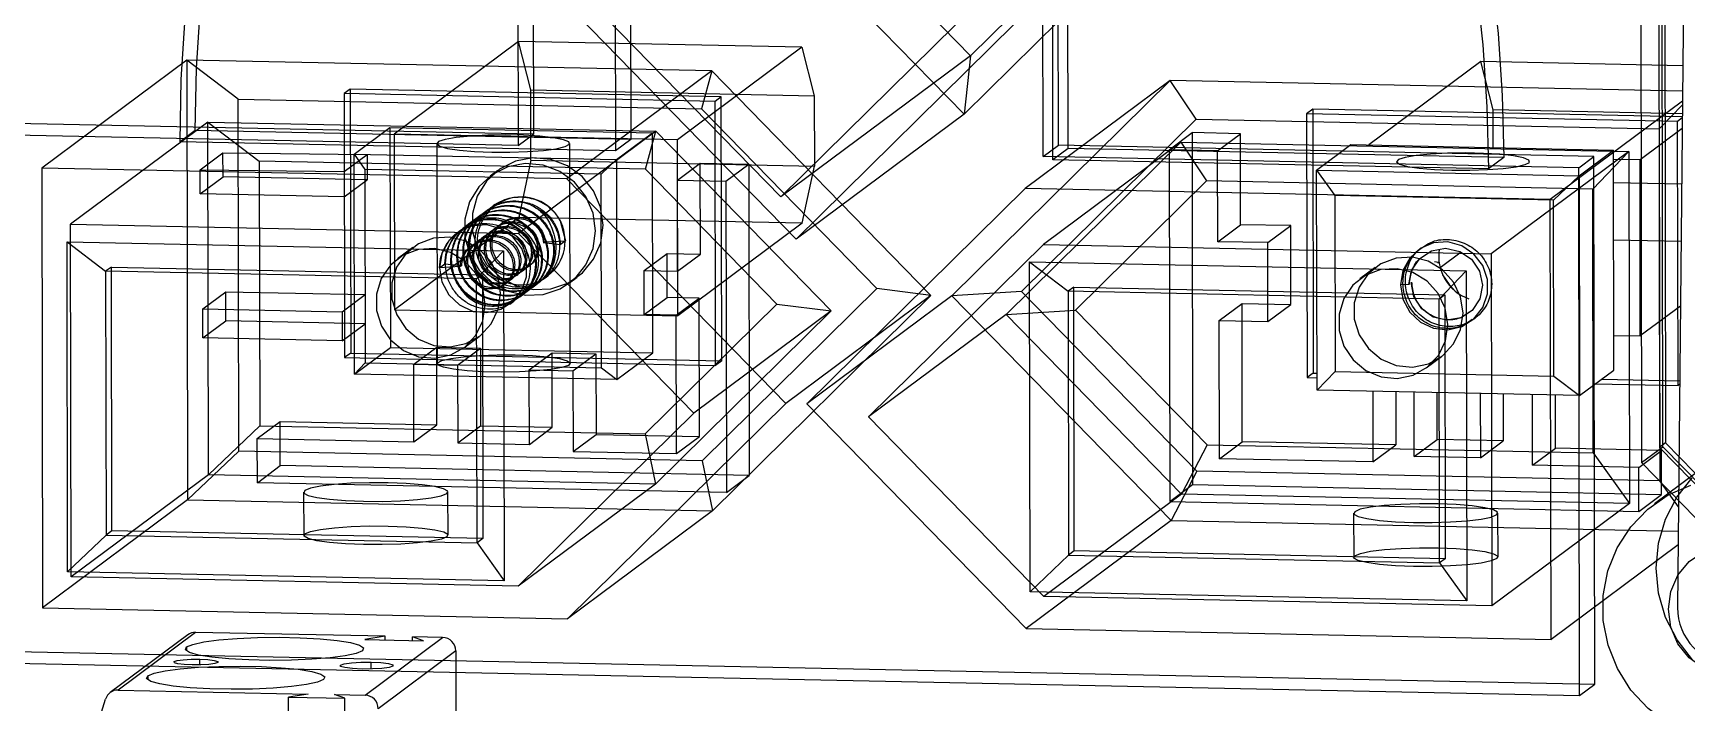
# Model space of a CAD drawing. Header units: millimetres. Extents: x -31.6 to 57.8, y -29 to 41.1.
# Drawn here: x -12.67 to 24.57, y -2 to 13.1 of the extents above; entities that cross this region are included whole.
import ezdxf

# ---------------------------------------------------------------- set-up
doc = ezdxf.new("R2010")
doc.units = ezdxf.units.MM

msp = doc.modelspace()

# ---------------------------------------------------------------- linework, layer by layer
at = {"color": 7, "linetype": 'Continuous', "lineweight": 25}
for p, q in [((-1.446, 34.32), (-1.404, 10.82)), ((-1.79, 34.064), (-1.747, 10.564)), ((10.418, 10.574), (10.376, 34.074)), ((10.074, 10.318), (10.032, 33.817)), ((24.662, 31.339), (24.359, 0.155)), ((0.754, 28.553), (0.786, 10.705)), ((10.638, 10.499), (10.605, 28.347)), ((0.411, 28.297), (0.443, 10.449)), ((10.294, 10.243), (10.262, 28.091)), ((4.491, 16.639), (8.438, 12.591)), ((8.438, 12.591), (12.372, 16.475)), ((3.358, 16.332), (8.292, 11.272)), ((8.292, 11.272), (13.209, 16.127)), ((23.931, 15.413), (23.952, 3.761)), ((24.068, 15.516), (24.089, 3.863)), ((23.527, 14.907), (23.548, 3.419)), ((24.029, 3.777), (24.008, 15.265)), ((-0.423, 13.514), (4.511, 8.454)), ((4.165, 9.407), (0.218, 13.455)), ((8.099, 13.291), (4.165, 9.407)), ((4.511, 8.454), (9.428, 13.309)), ((-1.742, 12.914), (-4.543, 10.826)), ((-1.464, 11.822), (-1.742, 12.914)), ((4.642, 12.781), (-1.742, 12.914)), ((4.642, 12.781), (1.841, 10.693)), ((4.642, 12.781), (4.919, 11.689)), ((-9.209, 12.493), (-12.474, 10.06)), ((2.612, 12.247), (-9.209, 12.493)), ((-8.05, 11.609), (-9.209, 12.493)), ((-9.209, 12.493), (-9.191, 2.578)), ((8.438, 12.591), (4.165, 9.407)), ((8.438, 12.591), (8.292, 11.272)), ((19.931, 12.462), (17.404, 10.579)), ((20.208, 11.37), (19.931, 12.462)), ((24.477, 12.367), (19.931, 12.462)), ((2.612, 12.247), (-0.653, 9.813)), ((2.612, 12.247), (2.378, 11.392)), ((7.547, 7.186), (2.612, 12.247)), ((12.936, 12.031), (8.02, 7.176)), ((12.936, 12.031), (9.671, 9.598)), ((24.472, 11.791), (12.936, 12.031)), ((13.518, 11.159), (12.936, 12.031)), ((-8.05, 11.609), (2.378, 11.392)), ((-8.036, 3.677), (-8.05, 11.609)), ((-5.53, 11.838), (-5.667, 11.736)), ((2.686, 11.562), (-5.667, 11.736)), ((-5.667, 11.736), (-5.657, 5.787)), ((2.824, 11.664), (-5.53, 11.838)), ((-5.53, 11.838), (-5.519, 5.889)), ((-1.464, 11.822), (4.919, 11.689)), ((-1.461, 10.236), (-1.464, 11.822)), ((2.824, 11.664), (2.686, 11.562)), ((2.697, 5.612), (2.686, 11.562)), ((2.835, 5.715), (2.824, 11.664)), ((4.919, 11.689), (4.922, 10.103)), ((24.47, 11.57), (21.492, 9.351)), ((2.378, 11.392), (6.326, 7.343)), ((8.292, 11.272), (4.511, 8.454)), ((16.143, 11.386), (16.005, 11.284)), ((24.359, 11.11), (16.005, 11.284)), ((16.005, 11.284), (16.016, 5.335)), ((24.466, 11.213), (16.143, 11.386)), ((16.143, 11.386), (16.153, 5.437)), ((24.467, 11.282), (20.208, 11.37)), ((20.21, 10.52), (20.208, 11.37)), ((24.469, 11.485), (23.946, 10.942)), ((24.466, 11.189), (24.359, 11.11)), ((-1.747, 10.564), (-13.805, 10.816)), ((-1.404, 10.82), (-13.461, 11.072)), ((-8.738, 11.097), (-11.831, 8.791)), ((-9.02, 10.909), (-9.363, 10.653)), ((0.786, 10.705), (-9.02, 10.909)), ((-8.738, 11.097), (1.35, 10.887)), ((-8.738, 11.097), (-7.579, 10.213)), ((-8.723, 3.147), (-8.738, 11.097)), ((-5.442, 10.373), (-4.635, 10.975)), ((-4.635, 10.975), (-4.626, 6.017)), ((-4.635, 10.975), (1.276, 10.851)), ((1.841, 10.693), (-4.543, 10.826)), ((-4.543, 10.826), (-4.536, 6.86)), ((-1.747, 10.564), (-1.404, 10.82)), ((1.35, 10.887), (-1.744, 8.581)), ((0.468, 10.249), (1.276, 10.851)), ((1.116, 10.032), (1.35, 10.887)), ((1.285, 5.893), (1.276, 10.851)), ((1.35, 10.887), (5.298, 6.838)), ((9.585, 7.275), (13.518, 11.159)), ((12.909, 10.472), (13.425, 10.857)), ((14.515, 10.834), (13.425, 10.857)), ((13.425, 10.857), (13.439, 2.924)), ((13.518, 11.159), (23.946, 10.942)), ((14, 10.45), (14.515, 10.834)), ((14.519, 8.782), (14.515, 10.834)), ((24.464, 10.949), (23.513, 10.241)), ((23.946, 10.942), (23.961, 3.01)), ((24.37, 5.16), (24.359, 11.11)), ((0.443, 10.449), (-9.363, 10.653)), ((-3.583, 10.609), (-3.574, 5.651)), ((-0.574, 5.657), (-0.583, 10.615)), ((0.786, 10.705), (0.443, 10.449)), ((1.848, 6.727), (1.841, 10.693)), ((9.238, 6.756), (13.171, 10.64)), ((10.074, 10.318), (10.418, 10.574)), ((13.171, 10.64), (10.078, 8.334)), ((10.638, 10.499), (10.294, 10.243)), ((22.476, 10.322), (10.418, 10.574)), ((20.444, 10.295), (10.638, 10.499)), ((14, 10.45), (12.909, 10.472)), ((12.909, 10.472), (12.924, 2.54)), ((13.171, 10.64), (23.259, 10.43)), ((13.171, 10.64), (13.753, 9.768)), ((14.003, 8.398), (14, 10.45)), ((16.232, 10.011), (17.005, 10.587)), ((17.005, 10.587), (22.916, 10.464)), ((23.259, 10.43), (20.165, 8.124)), ((22.143, 9.887), (22.916, 10.464)), ((22.448, 9.587), (23.259, 10.43)), ((22.925, 5.506), (22.916, 10.464)), ((23.259, 10.43), (23.273, 2.497)), ((-0.653, 9.813), (-12.474, 10.06)), ((-12.474, 10.06), (-12.457, 0.144)), ((-8.911, 10.019), (-8.395, 10.403)), ((-8.395, 10.403), (-5.15, 10.367)), ((-8.394, 9.861), (-8.395, 10.403)), ((1.116, 10.032), (-7.579, 10.213)), ((-7.579, 10.213), (-7.568, 4.247)), ((-5.666, 9.983), (-5.15, 10.367)), ((-5.442, 10.373), (0.468, 10.249)), ((-5.442, 10.373), (-5.198, 10.03)), ((-5.433, 5.415), (-5.442, 10.373)), ((-5.15, 10.367), (-5.149, 9.793)), ((-1.461, 10.236), (-1.734, 8.948)), ((-1.461, 10.236), (4.922, 10.103)), ((0.468, 10.249), (0.122, 9.92)), ((0.468, 10.249), (0.477, 5.291)), ((1.837, 9.784), (2.352, 10.168)), ((2.352, 10.168), (3.443, 10.145)), ((2.356, 8.117), (2.352, 10.168)), ((2.927, 9.761), (3.443, 10.145)), ((3.443, 10.145), (3.455, 3.132)), ((4.649, 8.815), (4.922, 10.103)), ((22.132, 10.066), (10.074, 10.318)), ((20.1, 10.039), (10.294, 10.243)), ((20.444, 10.295), (20.1, 10.039)), ((22.132, 10.066), (22.476, 10.322)), ((22.153, -1.832), (22.132, 10.066)), ((22.497, -1.576), (22.476, 10.322)), ((23.513, 10.241), (22.916, 10.254)), ((23.52, 6.275), (23.513, 10.241)), ((-8.911, 10.019), (-5.666, 9.983)), ((-8.91, 9.476), (-8.911, 10.019)), ((-8.91, 9.476), (-8.394, 9.861)), ((-5.149, 9.793), (-8.394, 9.861)), ((-5.666, 9.983), (-5.665, 9.409)), ((-5.665, 9.409), (-5.149, 9.793)), ((0.122, 9.92), (-5.198, 10.03)), ((-5.198, 10.03), (-5.19, 5.668)), ((-2.21, 10.005), (-2.381, 9.877)), ((4.282, 4.753), (-0.653, 9.813)), ((0.13, 5.557), (0.122, 9.92)), ((4.076, 6.995), (1.116, 10.032)), ((1.837, 9.784), (2.927, 9.761)), ((1.84, 7.732), (1.837, 9.784)), ((2.927, 9.761), (2.94, 2.748)), ((13.753, 9.768), (10.803, 6.855)), ((22.448, 9.587), (13.753, 9.768)), ((16.232, 10.011), (22.143, 9.887)), ((16.232, 10.011), (16.639, 9.441)), ((16.241, 5.053), (16.232, 10.011)), ((22.143, 9.887), (21.565, 9.338)), ((22.143, 9.887), (22.151, 4.93)), ((24.451, 9.696), (22.917, 9.728)), ((-5.665, 9.409), (-8.91, 9.476)), ((9.671, 9.598), (4.754, 4.743)), ((21.492, 9.351), (9.671, 9.598)), ((21.565, 9.338), (16.639, 9.441)), ((16.639, 9.441), (16.646, 5.474)), ((21.51, -0.564), (21.492, 9.351)), ((21.572, 5.372), (21.565, 9.338)), ((22.458, 3.637), (22.448, 9.587)), ((-1.734, 8.948), (-4.536, 6.86)), ((-2.583, 9.004), (-2.703, 8.914)), ((-2.447, 9.106), (-2.567, 9.016)), ((-2.43, 9.119), (-2.441, 9.11)), ((-2.272, 9.236), (-2.31, 9.208)), ((4.649, 8.815), (-1.734, 8.948)), ((-11.831, 8.791), (-1.744, 8.581)), ((-11.817, 0.842), (-11.831, 8.791)), ((-3.112, 8.61), (-3.132, 8.595)), ((-2.975, 8.712), (-2.992, 8.699)), ((-2.856, 8.8), (-2.911, 8.759)), ((-2.721, 8.901), (-2.841, 8.812)), ((-2.37, 8.627), (-2.404, 8.602)), ((-2.233, 8.729), (-2.267, 8.704)), ((-2.097, 8.831), (-2.131, 8.805)), ((-1.744, 8.581), (2.204, 4.533)), ((-0.799, 8.868), (-0.679, 8.421)), ((4.649, 8.815), (1.848, 6.727)), ((14.003, 8.398), (14.519, 8.782)), ((15.647, 8.768), (14.519, 8.782)), ((15.131, 8.384), (15.647, 8.768)), ((15.65, 6.987), (15.647, 8.768)), ((-11.907, 8.396), (-2.076, 8.191)), ((-11.907, 8.396), (-11.038, 7.733)), ((-11.894, 0.96), (-11.907, 8.396)), ((-4.123, 8.268), (-4.466, 8.011)), ((-2.779, 8.322), (-2.813, 8.297)), ((-2.643, 8.424), (-2.677, 8.399)), ((-2.506, 8.526), (-2.54, 8.5)), ((-1.179, 8.373), (-1.145, 8.398)), ((-0.799, 8.332), (-1.179, 8.373)), ((-1.145, 8.398), (-0.679, 8.421)), ((-0.679, 8.421), (-0.799, 8.332)), ((6.144, 4.45), (10.078, 8.334)), ((10.078, 8.334), (20.165, 8.124)), ((15.131, 8.384), (14.003, 8.398)), ((15.135, 6.603), (15.131, 8.384)), ((24.439, 8.402), (22.92, 8.434)), ((-10.909, 7.829), (-11.038, 7.733)), ((-10.909, 7.829), (-2.555, 7.655)), ((-10.899, 1.88), (-10.909, 7.829)), ((-3.519, 7.814), (-3.4, 7.903)), ((-3.053, 7.837), (-3.519, 7.814)), ((-3.4, 7.903), (-3.019, 7.862)), ((-3.019, 7.862), (-3.053, 7.837)), ((-2.076, 8.191), (-2.684, 7.559)), ((-2.076, 8.191), (-2.062, 0.755)), ((-1.516, 7.841), (-1.482, 7.866)), ((1.09, 7.748), (1.606, 8.132)), ((1.606, 8.132), (2.356, 8.117)), ((1.608, 7.141), (1.606, 8.132)), ((1.84, 7.732), (2.356, 8.117)), ((9.765, 7.944), (19.597, 7.739)), ((9.765, 7.944), (10.634, 7.281)), ((9.779, 0.508), (9.765, 7.944)), ((18.975, 7.934), (18.885, 7.944)), ((18.962, 7.924), (18.975, 7.934)), ((19.487, 8.16), (19.015, 7.808)), ((20.165, 8.124), (20.18, 0.192)), ((-2.684, 7.559), (-11.038, 7.733)), ((-11.038, 7.733), (-11.027, 1.784)), ((-2.555, 7.655), (-2.684, 7.559)), ((-2.674, 1.61), (-2.684, 7.559)), ((-2.555, 7.655), (-2.545, 1.706)), ((-2.062, 7.434), (-2.028, 7.46)), ((-1.925, 7.536), (-1.891, 7.561)), ((-1.789, 7.637), (-1.755, 7.663)), ((-1.653, 7.739), (-1.619, 7.765)), ((-1.44, 7.362), (-1.32, 7.451)), ((-1.302, 7.464), (-1.245, 7.507)), ((-1.183, 7.553), (-1.077, 7.632)), ((-0.589, 7.471), (-0.417, 7.6)), ((1.09, 7.748), (1.84, 7.732)), ((1.092, 6.756), (1.09, 7.748)), ((17.55, 7.816), (17.206, 7.559)), ((19.597, 7.739), (18.988, 7.107)), ((19.597, 7.739), (19.61, 0.303)), ((-8.847, 6.887), (-8.332, 7.271)), ((-8.332, 7.271), (-5.197, 7.206)), ((-8.33, 6.615), (-8.332, 7.271)), ((-5.713, 6.821), (-5.197, 7.206)), ((-5.197, 7.206), (-5.196, 6.55)), ((-1.853, 7.066), (-1.667, 7.194)), ((-1.729, 7.146), (-1.717, 7.156)), ((-1.711, 7.16), (-1.591, 7.249)), ((-1.575, 7.261), (-1.455, 7.35)), ((1.092, 6.756), (1.608, 7.141)), ((2.328, 7.126), (1.608, 7.141)), ((1.813, 6.741), (2.328, 7.126)), ((2.334, 4.008), (2.328, 7.126)), ((6.326, 7.343), (2.392, 3.459)), ((2.63, 2.331), (7.547, 7.186)), ((7.547, 7.186), (4.282, 4.753)), ((8.02, 7.176), (4.754, 4.743)), ((7.547, 7.186), (6.326, 7.343)), ((9.585, 7.275), (8.02, 7.176)), ((8.02, 7.176), (12.954, 2.116)), ((13.533, 3.227), (9.585, 7.275)), ((10.763, 7.377), (10.634, 7.281)), ((18.988, 7.107), (10.634, 7.281)), ((10.634, 7.281), (10.645, 1.332)), ((10.763, 7.377), (19.117, 7.203)), ((10.774, 1.428), (10.763, 7.377)), ((18.307, 7.436), (18.121, 7.427)), ((18.321, 7.446), (18.307, 7.436)), ((19.117, 7.203), (18.988, 7.107)), ((18.999, 1.158), (18.988, 7.107)), ((19.117, 7.203), (19.128, 1.254)), ((-8.847, 6.887), (-5.713, 6.821)), ((-8.846, 6.231), (-8.847, 6.887)), ((-5.713, 6.821), (-5.712, 6.165)), ((-4.536, 6.86), (1.848, 6.727)), ((-1.937, 6.992), (-1.848, 7.057)), ((1.813, 6.741), (1.092, 6.756)), ((1.109, 4.066), (4.076, 6.995)), ((5.298, 6.838), (1.347, 2.937)), ((1.818, 3.624), (1.813, 6.741)), ((5.298, 6.838), (2.204, 4.533)), ((4.076, 6.995), (5.298, 6.838)), ((9.238, 6.756), (6.144, 4.45)), ((9.238, 6.756), (10.803, 6.855)), ((13.186, 2.708), (9.238, 6.756)), ((10.803, 6.855), (13.764, 3.819)), ((14.036, 6.626), (14.552, 7.01)), ((14.552, 7.01), (15.65, 6.987)), ((14.557, 3.892), (14.552, 7.01)), ((15.135, 6.603), (15.65, 6.987)), ((24.425, 6.949), (23.52, 6.275)), ((-8.846, 6.231), (-8.33, 6.615)), ((-5.196, 6.55), (-8.33, 6.615)), ((-5.712, 6.165), (-5.196, 6.55)), ((14.036, 6.626), (15.135, 6.603)), ((14.042, 3.508), (14.036, 6.626)), ((-5.712, 6.165), (-8.846, 6.231)), ((-5.433, 5.415), (-4.626, 6.017)), ((-4.626, 6.017), (1.285, 5.893)), ((-4.098, 5.639), (-3.583, 6.023)), ((-3.583, 6.023), (-2.598, 6.003)), ((-3.58, 4.271), (-3.583, 6.023)), ((-3.113, 5.618), (-2.598, 6.003)), ((-2.972, 6.007), (-2.629, 6.263)), ((-2.598, 6.003), (-2.594, 4.25)), ((22.923, 6.287), (23.52, 6.275)), ((-5.519, 5.889), (-5.657, 5.787)), ((-5.657, 5.787), (2.697, 5.612)), ((-5.519, 5.889), (2.835, 5.715)), ((-5.19, 5.668), (-5.433, 5.415)), ((-5.19, 5.668), (0.13, 5.557)), ((-4.098, 5.639), (-3.113, 5.618)), ((-4.095, 3.886), (-4.098, 5.639)), ((-3.113, 5.618), (-3.11, 3.866)), ((-1.499, 5.508), (-0.983, 5.892)), ((-0.983, 5.892), (0.002, 5.872)), ((-0.98, 4.216), (-0.983, 5.892)), ((-0.514, 5.487), (0.002, 5.872)), ((0.002, 5.872), (0.005, 4.057)), ((0.477, 5.291), (1.285, 5.893)), ((2.835, 5.715), (2.697, 5.612)), ((18.7, 5.555), (19.044, 5.811)), ((0.477, 5.291), (-5.433, 5.415)), ((-1.499, 5.508), (-0.514, 5.487)), ((-1.496, 3.832), (-1.499, 5.508)), ((-0.514, 5.487), (-0.511, 3.672)), ((0.13, 5.557), (0.477, 5.291)), ((16.153, 5.437), (16.016, 5.335)), ((16.016, 5.335), (16.24, 5.33)), ((16.153, 5.437), (16.24, 5.435)), ((16.646, 5.474), (16.241, 5.053)), ((16.646, 5.474), (21.572, 5.372)), ((21.572, 5.372), (22.151, 4.93)), ((22.151, 4.93), (22.925, 5.506)), ((22.651, 5.302), (24.408, 5.265)), ((22.151, 4.93), (16.241, 5.053)), ((17.496, 5.027), (17.499, 3.436)), ((18.012, 5.016), (18.014, 3.82)), ((18.43, 3.556), (18.428, 5.007)), ((18.946, 3.94), (18.944, 4.997)), ((19.915, 4.976), (19.918, 3.525)), ((20.431, 4.966), (20.433, 3.909)), ((21.095, 3.361), (21.092, 4.952)), ((21.611, 3.745), (21.608, 4.941)), ((22.513, 5.199), (24.37, 5.16)), ((24.408, 5.189), (24.37, 5.16)), ((2.204, 4.533), (-1.746, 0.632)), ((-0.635, -0.102), (4.282, 4.753)), ((4.754, 4.743), (9.689, -0.318)), ((-8.723, 3.147), (-7.568, 4.247)), ((-7.623, 3.96), (-7.108, 4.344)), ((-7.568, 4.247), (1.109, 4.066)), ((-7.108, 4.344), (-3.58, 4.271)), ((-7.106, 3.353), (-7.108, 4.344)), ((-4.095, 3.886), (-3.58, 4.271)), ((-3.11, 3.866), (-2.594, 4.25)), ((-2.594, 4.25), (-0.98, 4.216)), ((-1.496, 3.832), (-0.98, 4.216)), ((10.092, 0.402), (6.144, 4.45)), ((-7.623, 3.96), (-4.095, 3.886)), ((-7.621, 2.968), (-7.623, 3.96)), ((-3.11, 3.866), (-1.496, 3.832)), ((-0.511, 3.672), (0.005, 4.057)), ((0.005, 4.057), (2.334, 4.008)), ((1.109, 4.066), (1.347, 2.937)), ((1.818, 3.624), (2.334, 4.008)), ((13.764, 3.819), (13.186, 2.708)), ((13.764, 3.819), (22.458, 3.637)), ((14.042, 3.508), (14.557, 3.892)), ((18.014, 3.82), (14.557, 3.892)), ((17.499, 3.436), (18.014, 3.82)), ((18.43, 3.556), (18.946, 3.94)), ((20.433, 3.909), (18.946, 3.94)), ((19.918, 3.525), (20.433, 3.909)), ((21.095, 3.361), (21.611, 3.745)), ((23.998, 3.695), (21.611, 3.745)), ((23.548, 3.419), (24.029, 3.777)), ((24.089, 3.863), (23.952, 3.761)), ((23.952, 3.761), (32.153, -4.649)), ((32.114, -4.514), (24.029, 3.777)), ((24.089, 3.863), (32.29, -4.547)), ((-8.036, 3.677), (-9.191, 2.578)), ((2.392, 3.459), (-8.036, 3.677)), ((-7.621, 2.968), (-7.106, 3.353)), ((3.455, 3.132), (-7.106, 3.353)), ((-0.511, 3.672), (1.818, 3.624)), ((2.392, 3.459), (2.63, 2.331)), ((17.499, 3.436), (14.042, 3.508)), ((19.918, 3.525), (18.43, 3.556)), ((23.483, 3.311), (21.095, 3.361)), ((22.458, 3.637), (23.273, 2.497)), ((23.483, 3.311), (23.998, 3.695)), ((23.548, 3.419), (31.633, -4.873)), ((25.039, 3.386), (23.836, 2.49)), ((24, 2.704), (23.998, 3.695)), ((-8.723, 3.147), (-11.817, 0.842)), ((1.347, 2.937), (-8.723, 3.147)), ((2.94, 2.748), (3.455, 3.132)), ((13.533, 3.227), (12.954, 2.116)), ((23.961, 3.01), (13.533, 3.227)), ((23.485, 2.32), (23.483, 3.311)), ((24.381, 2.422), (23.961, 3.01)), ((2.94, 2.748), (-7.621, 2.968)), ((-6.579, 2.754), (-6.577, 1.779)), ((-3.327, 1.785), (-3.329, 2.76)), ((1.347, 2.937), (-1.746, 0.632)), ((13.186, 2.708), (10.092, 0.402)), ((12.924, 2.54), (13.439, 2.924)), ((23.273, 2.497), (13.186, 2.708)), ((13.439, 2.924), (24, 2.704)), ((23.485, 2.32), (24, 2.704)), ((-9.191, 2.578), (-12.457, 0.144)), ((-9.191, 2.578), (2.63, 2.331)), ((2.63, 2.331), (-0.635, -0.102)), ((12.924, 2.54), (23.485, 2.32)), ((17.064, 2.278), (17.066, 1.286)), ((23.273, 2.497), (20.18, 0.192)), ((20.316, 1.292), (20.314, 2.284)), ((-10.899, 1.88), (-11.027, 1.784)), ((-2.545, 1.706), (-10.899, 1.88)), ((12.954, 2.116), (9.689, -0.318)), ((12.954, 2.116), (24.376, 1.878)), ((-11.027, 1.784), (-11.894, 0.96)), ((-11.027, 1.784), (-2.674, 1.61)), ((-2.545, 1.706), (-2.674, 1.61)), ((-2.674, 1.61), (-2.062, 0.755)), ((24.373, 1.569), (21.51, -0.564)), ((10.645, 1.332), (9.779, 0.508)), ((10.774, 1.428), (10.645, 1.332)), ((10.645, 1.332), (18.999, 1.158)), ((19.128, 1.254), (10.774, 1.428)), ((19.128, 1.254), (18.999, 1.158)), ((18.999, 1.158), (19.61, 0.303)), ((-2.062, 0.755), (-11.894, 0.96)), ((-1.746, 0.632), (-11.817, 0.842)), ((19.61, 0.303), (9.779, 0.508)), ((20.18, 0.192), (10.092, 0.402)), ((-12.457, 0.144), (-0.635, -0.102)), ((9.689, -0.318), (21.51, -0.564)), ((-9.19, -0.463), (-10.937, -1.764)), ((-9.012, -0.406), (-10.758, -1.707)), ((-9.216, -0.736), (-9.215, -0.826)), ((-4.74, -0.495), (-9.012, -0.406)), ((-4.74, -0.495), (-5.201, -0.567)), ((-5.201, -0.567), (-3.881, -0.594)), ((-5.196, -1.823), (-3.45, -0.522)), ((-4.74, -0.576), (-4.74, -0.495)), ((-3.45, -0.522), (-4.129, -0.508)), ((-3.881, -0.594), (-4.129, -0.508)), ((-4.129, -0.589), (-4.129, -0.508)), ((-13.784, -1.083), (22.153, -1.832)), ((-13.44, -0.827), (22.497, -1.576)), ((-8.916, -1.139), (-8.916, -1.011)), ((-5.057, -1.231), (-5.057, -1.078)), ((-3.153, -0.825), (-4.9, -2.127)), ((-3.153, -0.825), (-3.144, -6.064)), ((-10.089, -1.387), (-10.089, -1.476)), ((-10.758, -1.707), (-6.476, -1.796)), ((-6.476, -1.796), (-6.919, -1.866)), ((-5.885, -1.809), (-5.196, -1.823)), ((-5.649, -1.893), (-5.885, -1.809)), ((22.153, -1.832), (22.497, -1.576)), ((-11.133, -2.205), (-11.039, -1.909)), ((-6.919, -1.866), (-5.649, -1.893)), ((-6.918, -2.374), (-6.919, -1.866)), ((-5.648, -2.405), (-5.649, -1.893))]:
    msp.add_line(p, q, dxfattribs=at)
at = {"color": 7, "linetype": 'Continuous', "lineweight": 25, "flags": 128}
for points in [[(-9.02, 10.909), (-8.992, 12.309), (-8.904, 13.699), (-8.756, 15.07), (-8.55, 16.415), (-8.285, 17.724), (-7.965, 18.99), (-7.591, 20.205), (-7.166, 21.361), (-6.691, 22.452), (-6.17, 23.47), (-5.607, 24.409), (-5.003, 25.264), (-4.365, 26.03), (-3.694, 26.7), (-2.996, 27.272), (-2.274, 27.742), (-1.534, 28.107), (-0.779, 28.365), (-0.015, 28.514), (0.754, 28.553)], [(10.605, 28.347), (11.375, 28.276), (12.14, 28.096), (12.896, 27.806), (13.637, 27.411), (14.361, 26.91), (15.061, 26.309), (15.734, 25.61), (16.375, 24.818), (16.982, 23.938), (17.549, 22.975), (18.073, 21.935), (18.552, 20.825), (18.982, 19.65), (19.36, 18.42), (19.685, 17.14), (19.954, 15.82), (20.165, 14.467), (20.318, 13.089), (20.411, 11.696), (20.444, 10.295)], [(-9.363, 10.653), (-9.336, 12.053), (-9.248, 13.443), (-9.1, 14.814), (-8.893, 16.158), (-8.629, 17.468), (-8.309, 18.734), (-7.935, 19.949), (-7.509, 21.105), (-7.035, 22.195), (-6.514, 23.214), (-5.95, 24.153), (-5.347, 25.008), (-4.708, 25.773), (-4.038, 26.444), (-3.34, 27.016), (-2.618, 27.486), (-1.878, 27.851), (-1.123, 28.109), (-0.359, 28.258), (0.411, 28.297)], [(10.262, 28.091), (11.031, 28.02), (11.796, 27.839), (12.552, 27.55), (13.294, 27.154), (14.017, 26.654), (14.717, 26.053), (15.39, 25.354), (16.032, 24.562), (16.638, 23.682), (17.205, 22.719), (17.73, 21.679), (18.208, 20.568), (18.638, 19.394), (19.017, 18.164), (19.341, 16.884), (19.61, 15.564), (19.822, 14.211), (19.974, 12.833), (20.067, 11.44), (20.1, 10.039)], [(-2.341, 10.42), (-1.933, 10.419), (-1.536, 10.432), (-1.179, 10.458), (-0.89, 10.496), (-0.689, 10.543), (-0.591, 10.594), (-0.604, 10.647), (-0.727, 10.697), (-0.951, 10.741), (-1.258, 10.776), (-1.626, 10.798), (-2.029, 10.806), (-2.435, 10.8), (-2.816, 10.78), (-3.142, 10.748), (-3.389, 10.705), (-3.54, 10.656), (-3.582, 10.603), (-3.514, 10.551), (-3.339, 10.503), (-3.071, 10.464), (-2.73, 10.435), (-2.341, 10.42)], [(-0.007, 8.643), (-0.063, 9.046), (-0.224, 9.421), (-0.478, 9.74), (-0.808, 9.981), (-1.187, 10.124), (-1.589, 10.16), (-1.982, 10.086), (-2.339, 9.907), (-2.633, 9.637), (-2.841, 9.295), (-2.949, 8.907), (-2.949, 8.502), (-2.839, 8.11), (-2.63, 7.76), (-2.335, 7.477), (-1.977, 7.283), (-1.583, 7.192), (-1.182, 7.212), (-0.803, 7.339), (-0.475, 7.566), (-0.221, 7.875), (-0.061, 8.243), (-0.007, 8.643)], [(0.164, 8.771), (0.109, 9.174), (-0.052, 9.549), (-0.307, 9.868), (-0.636, 10.109), (-1.015, 10.252), (-1.417, 10.288), (-1.811, 10.214), (-2.168, 10.035), (-2.461, 9.765), (-2.67, 9.423), (-2.777, 9.035), (-2.777, 8.63), (-2.667, 8.238), (-2.458, 7.888), (-2.163, 7.605), (-1.806, 7.411), (-1.411, 7.321), (-1.01, 7.34), (-0.631, 7.468), (-0.303, 7.694), (-0.049, 8.003), (0.11, 8.371), (0.164, 8.771)], [(19.273, 10.013), (19.681, 10.012), (20.078, 10.025), (20.435, 10.052), (20.724, 10.089), (20.925, 10.136), (21.023, 10.188), (21.01, 10.24), (20.887, 10.291), (20.663, 10.335), (20.356, 10.369), (19.988, 10.391), (19.585, 10.4), (19.179, 10.394), (18.798, 10.374), (18.472, 10.341), (18.225, 10.299), (18.074, 10.249), (18.032, 10.196), (18.1, 10.144), (18.275, 10.097), (18.543, 10.057), (18.884, 10.028), (19.273, 10.013)], [(-3.519, 7.814), (-3.465, 7.491), (-3.31, 7.201), (-3.071, 6.975), (-2.774, 6.837), (-2.451, 6.804), (-2.137, 6.877), (-1.866, 7.05), (-1.667, 7.304), (-1.562, 7.61), (-1.563, 7.937), (-1.669, 8.247), (-1.868, 8.509), (-2.14, 8.693), (-2.455, 8.78), (-2.778, 8.76), (-3.074, 8.635), (-3.313, 8.419), (-3.466, 8.135), (-3.519, 7.814)], [(-2.488, 6.983), (-2.543, 7.35), (-2.703, 7.686), (-2.953, 7.962), (-3.272, 8.154), (-3.63, 8.243), (-3.996, 8.223), (-4.337, 8.095), (-4.624, 7.871), (-4.83, 7.57), (-4.937, 7.219), (-4.937, 6.85), (-4.828, 6.495), (-4.621, 6.185), (-4.333, 5.949), (-3.991, 5.806), (-3.625, 5.771), (-3.267, 5.846), (-2.95, 6.024), (-2.701, 6.29), (-2.542, 6.619), (-2.488, 6.983)], [(-2.144, 7.24), (-2.2, 7.606), (-2.359, 7.942), (-2.61, 8.218), (-2.928, 8.41), (-3.286, 8.499), (-3.652, 8.479), (-3.993, 8.352), (-4.28, 8.127), (-4.486, 7.826), (-4.594, 7.475), (-4.593, 7.106), (-4.484, 6.751), (-4.277, 6.441), (-3.989, 6.205), (-3.647, 6.063), (-3.281, 6.027), (-2.924, 6.102), (-2.606, 6.28), (-2.357, 6.546), (-2.198, 6.875), (-2.144, 7.24)], [(18.121, 7.427), (18.175, 7.104), (18.329, 6.813), (18.568, 6.587), (18.866, 6.45), (19.189, 6.416), (19.503, 6.49), (19.774, 6.663), (19.973, 6.916), (20.078, 7.223), (20.077, 7.549), (19.971, 7.86), (19.772, 8.122), (19.5, 8.306), (19.185, 8.393), (18.862, 8.372), (18.565, 8.247), (18.327, 8.031), (18.173, 7.747), (18.121, 7.427)], [(18.307, 7.436), (18.371, 7.749), (18.554, 8.019), (18.816, 8.19), (19.135, 8.25), (19.454, 8.182), (19.716, 8.005), (19.901, 7.733), (19.966, 7.422), (19.909, 7.114), (19.732, 6.849), (19.477, 6.683), (19.165, 6.628), (18.853, 6.701), (18.597, 6.883), (18.42, 7.161), (18.362, 7.476), (18.362, 7.476)], [(19.528, 6.788), (19.473, 7.154), (19.313, 7.49), (19.063, 7.766), (18.745, 7.958), (18.387, 8.047), (18.021, 8.027), (17.679, 7.9), (17.393, 7.675), (17.187, 7.374), (17.079, 7.023), (17.08, 6.654), (17.189, 6.299), (17.396, 5.989), (17.683, 5.753), (18.025, 5.611), (18.391, 5.575), (18.749, 5.65), (19.066, 5.828), (19.316, 6.094), (19.474, 6.423), (19.528, 6.788)], [(19.185, 6.531), (19.129, 6.898), (18.969, 7.234), (18.719, 7.51), (18.401, 7.702), (18.043, 7.791), (17.677, 7.771), (17.336, 7.643), (17.049, 7.419), (16.843, 7.118), (16.735, 6.767), (16.736, 6.398), (16.845, 6.042), (17.052, 5.733), (17.339, 5.497), (17.681, 5.354), (18.048, 5.319), (18.405, 5.394), (18.723, 5.572), (18.972, 5.838), (19.131, 6.167), (19.185, 6.531)], [(19.069, 7.655), (19.215, 7.436), (19.358, 7.28)], [(-1.816, 5.846), (-1.427, 5.831), (-1.086, 5.802), (-0.818, 5.763), (-0.644, 5.715), (-0.575, 5.663), (-0.618, 5.61), (-0.768, 5.561), (-1.016, 5.518), (-1.342, 5.486), (-1.722, 5.466), (-2.128, 5.46), (-2.531, 5.468), (-2.899, 5.49), (-3.207, 5.525), (-3.43, 5.569), (-3.553, 5.619), (-3.566, 5.672), (-3.468, 5.723), (-3.268, 5.77), (-2.978, 5.808), (-2.622, 5.834), (-2.225, 5.847), (-1.816, 5.846)], [(23.877, 1.042), (23.929, 1.604), (24.086, 2.144), (24.343, 2.641), (24.689, 3.078)], [(-6.555, 2.79), (-6.573, 2.735), (-6.48, 2.681), (-6.283, 2.633), (-5.996, 2.593), (-5.638, 2.564), (-5.233, 2.548), (-4.809, 2.547), (-4.395, 2.56), (-4.019, 2.586), (-3.707, 2.624), (-3.48, 2.67), (-3.353, 2.723), (-3.335, 2.778), (-3.428, 2.832), (-3.625, 2.88), (-3.912, 2.92), (-4.27, 2.949), (-4.675, 2.965), (-5.099, 2.966), (-5.513, 2.954), (-5.888, 2.927), (-6.201, 2.89), (-6.428, 2.843), (-6.555, 2.79)], [(24.667, -2.707), (24.156, -2.461), (23.698, -2.124), (23.309, -1.706), (23.005, -1.224), (22.795, -0.695), (22.687, -0.137), (22.686, 0.428), (22.792, 0.981), (23, 1.502), (23.303, 1.971), (23.689, 2.373), (24.147, 2.691), (24.657, 2.915)], [(18.41, 2.072), (18.833, 2.071), (19.247, 2.084), (19.623, 2.11), (19.936, 2.148), (20.163, 2.194), (20.29, 2.247), (20.307, 2.302), (20.215, 2.356), (20.018, 2.404), (19.731, 2.444), (19.373, 2.473), (18.968, 2.489), (18.544, 2.49), (18.13, 2.478), (17.754, 2.451), (17.442, 2.414), (17.215, 2.367), (17.088, 2.314), (17.07, 2.259), (17.163, 2.205), (17.359, 2.157), (17.647, 2.117), (18.005, 2.088), (18.41, 2.072)], [(-4.673, 1.99), (-4.268, 1.975), (-3.91, 1.946), (-3.623, 1.906), (-3.426, 1.857), (-3.334, 1.804), (-3.351, 1.749), (-3.478, 1.696), (-3.705, 1.649), (-4.018, 1.611), (-4.394, 1.585), (-4.808, 1.572), (-5.231, 1.574), (-5.636, 1.59), (-5.994, 1.619), (-6.282, 1.659), (-6.478, 1.707), (-6.571, 1.761), (-6.553, 1.816), (-6.426, 1.868), (-6.199, 1.915), (-5.887, 1.953), (-5.511, 1.979), (-5.097, 1.992), (-4.673, 1.99)], [(18.97, 1.497), (19.375, 1.481), (19.733, 1.453), (20.02, 1.413), (20.217, 1.364), (20.309, 1.311), (20.291, 1.256), (20.165, 1.203), (19.937, 1.156), (19.625, 1.118), (19.249, 1.092), (18.835, 1.079), (18.411, 1.081), (18.007, 1.097), (17.648, 1.125), (17.361, 1.165), (17.165, 1.214), (17.072, 1.267), (17.09, 1.322), (17.217, 1.375), (17.444, 1.422), (17.756, 1.46), (18.132, 1.486), (18.546, 1.499), (18.97, 1.497)], [(24.151, 0.115), (24.205, 0.515), (24.365, 0.883), (24.618, 1.192), (24.947, 1.419), (25.326, 1.547), (25.727, 1.566), (26.121, 1.475), (26.479, 1.281), (26.773, 0.999), (26.983, 0.648), (27.092, 0.256), (27.093, -0.149), (26.985, -0.537), (26.777, -0.878), (26.483, -1.149), (26.126, -1.328), (25.732, -1.402), (25.331, -1.366), (24.951, -1.222), (24.622, -0.982), (24.368, -0.662), (24.207, -0.287), (24.151, 0.115)], [(24.697, -1.027), (24.349, -0.576), (24.09, -0.068), (23.931, 0.478), (23.877, 1.042)], [(-5.255, -0.819), (-5.396, -0.879), (-5.643, -0.933), (-5.982, -0.979), (-6.395, -1.013), (-6.856, -1.033), (-7.34, -1.038), (-7.817, -1.028), (-8.261, -1.003), (-8.645, -0.966), (-8.947, -0.917), (-9.149, -0.86), (-9.241, -0.799), (-9.216, -0.736)], [(-9.216, -0.736), (-9.075, -0.676), (-8.828, -0.621), (-8.489, -0.576), (-8.076, -0.542), (-7.615, -0.522), (-7.131, -0.517), (-6.654, -0.527), (-6.21, -0.551), (-5.826, -0.589), (-5.524, -0.637), (-5.322, -0.694), (-5.23, -0.756), (-5.255, -0.819)], [(-9.088, -1.139), (-9.27, -1.13), (-9.411, -1.113), (-9.49, -1.09), (-9.495, -1.065), (-9.424, -1.041), (-9.289, -1.022), (-9.111, -1.012), (-8.916, -1.011)], [(-8.916, -1.011), (-8.734, -1.02), (-8.593, -1.037), (-8.514, -1.06), (-8.509, -1.085), (-8.58, -1.109), (-8.714, -1.127), (-8.893, -1.138), (-9.088, -1.139)], [(-5.263, -1.232), (-5.481, -1.221), (-5.651, -1.201), (-5.746, -1.173), (-5.751, -1.143), (-5.667, -1.114), (-5.505, -1.092), (-5.291, -1.079), (-5.057, -1.078)], [(-5.057, -1.078), (-4.839, -1.089), (-4.669, -1.109), (-4.574, -1.137), (-4.569, -1.167), (-4.653, -1.196), (-4.815, -1.218), (-5.029, -1.231), (-5.263, -1.232)], [(-6.129, -1.469), (-6.269, -1.53), (-6.516, -1.584), (-6.856, -1.63), (-7.268, -1.663), (-7.729, -1.683), (-8.213, -1.688), (-8.69, -1.679), (-9.134, -1.654), (-9.518, -1.616), (-9.82, -1.568), (-10.022, -1.511), (-10.114, -1.449), (-10.089, -1.387)], [(-10.089, -1.387), (-9.948, -1.326), (-9.701, -1.272), (-9.362, -1.226), (-8.949, -1.193), (-8.488, -1.173), (-8.004, -1.167), (-7.527, -1.177), (-7.083, -1.202), (-6.699, -1.239), (-6.397, -1.288), (-6.195, -1.345), (-6.103, -1.406), (-6.129, -1.469)]]:
    msp.add_lwpolyline(points, dxfattribs=at)
at = {"color": 7, "linetype": 'Continuous', "lineweight": 25}
for centre, radius, start, end in [((-1.68, 8.416), 0.99, 27.2006, 359.8622), ((19.995, 8.069), 1.015, 170.8297, 250.6065), ((25.648, 0.144), 1.289, 179.5043, 267.754), ((-9.018, -0.694), 0.289, 88.6969, 126.6317), ((-3.458, -0.826), 0.305, 0.1441, 88.412), ((-10.765, -1.995), 0.288, 88.6559, 162.5718), ((-5.204, -2.127), 0.305, 0.1441, 88.412)]:
    msp.add_arc(centre, radius, start, end, dxfattribs=at)
for points, knots in [([(-2.688, 7.766), (-2.753, 7.916), (-2.855, 8.15), (-2.83, 8.497), (-2.745, 8.757), (-2.592, 8.985), (-2.386, 9.164), (-2.139, 9.282), (-1.87, 9.33), (-1.596, 9.305), (-1.339, 9.211), (-1.115, 9.052), (-0.942, 8.842), (-0.826, 8.596), (-0.808, 8.42), (-0.799, 8.332)], [0, 0, 0, 0, 0.12914, 0.200752, 0.274076, 0.346896, 0.418594, 0.491987, 0.564626, 0.636453, 0.709892, 0.782328, 0.854326, 0.927788, 1, 1, 1, 1]), ([(-1.496, 9.246), (-1.349, 9.17), (-1.12, 9.051), (-0.922, 8.764), (-0.827, 8.513), (-0.805, 8.246), (-0.854, 7.988), (-0.971, 7.755), (-1.148, 7.565), (-1.37, 7.433), (-1.621, 7.367), (-1.885, 7.374), (-2.138, 7.452), (-2.364, 7.598), (-2.547, 7.799), (-2.67, 8.043), (-2.727, 8.312), (-2.712, 8.586), (-2.625, 8.846), (-2.473, 9.074), (-2.267, 9.253), (-2.02, 9.371), (-1.709, 9.426), (-1.321, 9.367), (-0.982, 9.152), (-0.847, 8.942), (-0.799, 8.868)], [0, 0, 0, 0, 0.069045, 0.107481, 0.146316, 0.184255, 0.222787, 0.261585, 0.299478, 0.338095, 0.376844, 0.414714, 0.453403, 0.492092, 0.529962, 0.568712, 0.607328, 0.645221, 0.68402, 0.722552, 0.76049, 0.799325, 0.837761, 0.893494, 0.962539, 1, 1, 1, 1]), ([(-2.561, 9.006), (-2.526, 9.038), (-2.399, 9.156), (-2.148, 9.286), (-1.82, 9.333), (-1.611, 9.294), (-1.51, 9.252), (-1.496, 9.246)], [0, 0, 0, 0, 0.122921, 0.449728, 0.70389, 0.96044, 1, 1, 1, 1]), ([(-1.667, 7.195), (-1.808, 7.108), (-2.022, 6.977), (-2.366, 6.974), (-2.622, 7.039), (-2.854, 7.173), (-3.046, 7.365), (-3.181, 7.602), (-3.25, 7.868), (-3.249, 8.142), (-3.175, 8.407), (-3.034, 8.642), (-2.836, 8.83), (-2.596, 8.96), (-2.329, 9.022), (-2.055, 9.01), (-1.793, 8.928), (-1.562, 8.78), (-1.378, 8.578), (-1.253, 8.338), (-1.198, 8.075), (-1.215, 7.811), (-1.312, 7.534), (-1.545, 7.242), (-1.89, 7.083), (-2.229, 7.075), (-2.486, 7.141), (-2.718, 7.275), (-2.91, 7.467), (-3.045, 7.704), (-3.114, 7.969), (-3.112, 8.244), (-3.038, 8.508), (-2.897, 8.743), (-2.7, 8.932), (-2.459, 9.062), (-2.192, 9.123), (-1.918, 9.112), (-1.656, 9.03), (-1.425, 8.882), (-1.241, 8.68), (-1.117, 8.439), (-1.062, 8.177), (-1.079, 7.912), (-1.176, 7.636), (-1.408, 7.344), (-1.753, 7.185), (-2.092, 7.177), (-2.349, 7.242), (-2.582, 7.376), (-2.773, 7.568), (-2.908, 7.806), (-2.977, 8.071), (-2.976, 8.346), (-2.902, 8.61), (-2.761, 8.845), (-2.564, 9.034), (-2.323, 9.164), (-2.056, 9.225), (-1.782, 9.214), (-1.52, 9.131), (-1.289, 8.984), (-1.105, 8.782), (-0.981, 8.541), (-0.925, 8.279), (-0.942, 8.014), (-1.04, 7.738), (-1.272, 7.445), (-1.617, 7.287), (-1.956, 7.278), (-2.213, 7.344), (-2.445, 7.478), (-2.6, 7.631), (-2.668, 7.736), (-2.688, 7.766)], [0, 0, 0, 0, 0.024914, 0.037898, 0.051086, 0.064365, 0.077333, 0.09055, 0.103812, 0.116773, 0.130014, 0.143255, 0.156217, 0.169479, 0.182695, 0.195664, 0.208943, 0.22213, 0.235115, 0.248406, 0.261561, 0.274568, 0.287868, 0.30578, 0.330693, 0.343678, 0.356865, 0.370144, 0.383113, 0.396329, 0.409591, 0.422552, 0.435794, 0.449035, 0.461996, 0.475258, 0.488475, 0.501443, 0.514722, 0.52791, 0.540894, 0.554185, 0.56734, 0.580348, 0.593647, 0.611559, 0.636473, 0.649457, 0.662645, 0.675924, 0.688892, 0.702109, 0.715371, 0.728332, 0.741573, 0.754815, 0.767776, 0.781038, 0.794254, 0.807223, 0.820502, 0.833689, 0.846674, 0.859965, 0.87312, 0.886127, 0.899427, 0.917339, 0.942252, 0.955237, 0.968424, 0.981703, 0.994672, 1, 1, 1, 1]), ([(-3.238, 8.212), (-3.212, 8.297), (-3.159, 8.468), (-3, 8.687), (-2.792, 8.86), (-2.542, 8.971), (-2.271, 9.013), (-1.998, 8.982), (-1.743, 8.881), (-1.523, 8.717), (-1.355, 8.503), (-1.248, 8.255), (-1.213, 7.99), (-1.249, 7.728), (-1.354, 7.49), (-1.521, 7.291), (-1.736, 7.147), (-1.984, 7.069), (-2.246, 7.062), (-2.503, 7.128), (-2.735, 7.262), (-2.927, 7.454), (-3.062, 7.691), (-3.138, 7.985), (-3.123, 8.289), (-3.02, 8.569), (-2.864, 8.789), (-2.655, 8.961), (-2.405, 9.073), (-2.135, 9.115), (-1.862, 9.084), (-1.607, 8.983), (-1.387, 8.819), (-1.218, 8.605), (-1.112, 8.357), (-1.076, 8.092), (-1.113, 7.83), (-1.218, 7.592), (-1.385, 7.393), (-1.6, 7.249), (-1.847, 7.171), (-2.11, 7.164), (-2.366, 7.23), (-2.599, 7.363), (-2.79, 7.556), (-2.926, 7.793), (-3.002, 8.086), (-2.987, 8.391), (-2.883, 8.67), (-2.728, 8.89), (-2.519, 9.063), (-2.269, 9.175), (-1.998, 9.216), (-1.725, 9.185), (-1.47, 9.085), (-1.251, 8.921), (-1.082, 8.706), (-0.976, 8.458), (-0.94, 8.193), (-0.976, 7.932), (-1.081, 7.693), (-1.248, 7.494), (-1.463, 7.35), (-1.711, 7.272), (-1.973, 7.266), (-2.23, 7.331), (-2.462, 7.465), (-2.653, 7.657), (-2.753, 7.83), (-2.791, 7.932), (-2.797, 7.949)], [0, 0, 0, 0, 0.014586, 0.029014, 0.043626, 0.058567, 0.073304, 0.087951, 0.102897, 0.117588, 0.132279, 0.147224, 0.161872, 0.176608, 0.191549, 0.206162, 0.22094, 0.235871, 0.250457, 0.265272, 0.280189, 0.294758, 0.309606, 0.324504, 0.343747, 0.358333, 0.37276, 0.387373, 0.402314, 0.41705, 0.431698, 0.446643, 0.461334, 0.476025, 0.490971, 0.505618, 0.520355, 0.535295, 0.549908, 0.564686, 0.579617, 0.594204, 0.609019, 0.623936, 0.638505, 0.653352, 0.668251, 0.687493, 0.702079, 0.716507, 0.73112, 0.74606, 0.760797, 0.775444, 0.79039, 0.805081, 0.819772, 0.834717, 0.849365, 0.864101, 0.879042, 0.893655, 0.908433, 0.923364, 0.93795, 0.952765, 0.967682, 0.982251, 0.997099, 1, 1, 1, 1]), ([(-3.019, 7.862), (-3.013, 7.914), (-3.002, 8.019), (-2.933, 8.164), (-2.833, 8.287), (-2.703, 8.379), (-2.554, 8.434), (-2.395, 8.448), (-2.239, 8.421), (-2.095, 8.355), (-1.975, 8.255), (-1.885, 8.128), (-1.833, 7.985), (-1.821, 7.835), (-1.85, 7.69), (-1.918, 7.562), (-2.019, 7.457), (-2.145, 7.387), (-2.287, 7.356), (-2.435, 7.365), (-2.575, 7.415), (-2.7, 7.503), (-2.799, 7.623), (-2.869, 7.778), (-2.892, 7.95), (-2.864, 8.121), (-2.798, 8.266), (-2.696, 8.388), (-2.567, 8.48), (-2.417, 8.535), (-2.259, 8.55), (-2.102, 8.523), (-1.959, 8.457), (-1.838, 8.356), (-1.749, 8.23), (-1.696, 8.087), (-1.685, 7.937), (-1.714, 7.792), (-1.781, 7.663), (-1.883, 7.559), (-2.008, 7.489), (-2.15, 7.457), (-2.298, 7.466), (-2.439, 7.517), (-2.563, 7.605), (-2.663, 7.724), (-2.733, 7.879), (-2.756, 8.052), (-2.727, 8.223), (-2.661, 8.367), (-2.56, 8.49), (-2.43, 8.582), (-2.281, 8.637), (-2.122, 8.651), (-1.966, 8.624), (-1.823, 8.559), (-1.702, 8.458), (-1.612, 8.332), (-1.56, 8.189), (-1.548, 8.038), (-1.577, 7.894), (-1.645, 7.765), (-1.746, 7.661), (-1.872, 7.591), (-2.014, 7.559), (-2.162, 7.568), (-2.303, 7.619), (-2.427, 7.707), (-2.526, 7.826), (-2.596, 7.981), (-2.619, 8.153), (-2.591, 8.324), (-2.525, 8.469), (-2.423, 8.592), (-2.294, 8.684), (-2.144, 8.739), (-1.986, 8.753), (-1.83, 8.726), (-1.686, 8.66), (-1.565, 8.56), (-1.476, 8.433), (-1.423, 8.29), (-1.412, 8.14), (-1.441, 7.995), (-1.508, 7.867), (-1.61, 7.762), (-1.736, 7.692), (-1.877, 7.661), (-2.025, 7.67), (-2.166, 7.72), (-2.291, 7.808), (-2.39, 7.928), (-2.46, 8.083), (-2.483, 8.255), (-2.454, 8.426), (-2.388, 8.571), (-2.287, 8.693), (-2.157, 8.785), (-2.008, 8.84), (-1.85, 8.855), (-1.693, 8.828), (-1.55, 8.762), (-1.429, 8.661), (-1.339, 8.535), (-1.287, 8.392), (-1.275, 8.242), (-1.304, 8.097), (-1.372, 7.968), (-1.473, 7.864), (-1.599, 7.794), (-1.741, 7.762), (-1.889, 7.771), (-2.03, 7.822), (-2.154, 7.91), (-2.253, 8.029), (-2.324, 8.184), (-2.346, 8.357), (-2.318, 8.528), (-2.252, 8.672), (-2.151, 8.795), (-2.021, 8.887), (-1.872, 8.942), (-1.713, 8.956), (-1.557, 8.929), (-1.413, 8.864), (-1.292, 8.763), (-1.203, 8.637), (-1.155, 8.511), (-1.148, 8.429), (-1.145, 8.398)], [0, 0, 0, 0, 0.007768, 0.015678, 0.023421, 0.031215, 0.039123, 0.046846, 0.054663, 0.062565, 0.070274, 0.078111, 0.086006, 0.093705, 0.101561, 0.109445, 0.117139, 0.12501, 0.132881, 0.140575, 0.14846, 0.156315, 0.164014, 0.171909, 0.181815, 0.189583, 0.197493, 0.205236, 0.21303, 0.220938, 0.228661, 0.236478, 0.24438, 0.252089, 0.259926, 0.267821, 0.27552, 0.283376, 0.29126, 0.298954, 0.306825, 0.314696, 0.32239, 0.330275, 0.33813, 0.345829, 0.353724, 0.36363, 0.371398, 0.379308, 0.387052, 0.394845, 0.402753, 0.410476, 0.418293, 0.426195, 0.433904, 0.441741, 0.449636, 0.457335, 0.465191, 0.473075, 0.480769, 0.48864, 0.496511, 0.504206, 0.51209, 0.519945, 0.527644, 0.535539, 0.545445, 0.553213, 0.561123, 0.568867, 0.57666, 0.584568, 0.592291, 0.600108, 0.60801, 0.615719, 0.623557, 0.631451, 0.63915, 0.647006, 0.65489, 0.662584, 0.670455, 0.678326, 0.686021, 0.693905, 0.70176, 0.709459, 0.717354, 0.72726, 0.735028, 0.742938, 0.750682, 0.758475, 0.766383, 0.774107, 0.781923, 0.789825, 0.797535, 0.805372, 0.813266, 0.820966, 0.828821, 0.836705, 0.844399, 0.85227, 0.860141, 0.867836, 0.87572, 0.883575, 0.891274, 0.899169, 0.909075, 0.916843, 0.924753, 0.932497, 0.94029, 0.948198, 0.955922, 0.963738, 0.971641, 0.97935, 0.987187, 0.995081, 1, 1, 1, 1]), ([(-2.797, 7.949), (-2.812, 7.986), (-2.857, 8.1), (-2.884, 8.313), (-2.836, 8.596), (-2.719, 8.832), (-2.604, 8.959), (-2.561, 9.006)], [0, 0, 0, 0, 0.10894, 0.330997, 0.55324, 0.835108, 1, 1, 1, 1]), ([(-2.797, 7.949), (-2.804, 7.972), (-2.839, 8.08), (-2.866, 8.285), (-2.831, 8.554), (-2.732, 8.805), (-2.618, 8.94), (-2.561, 9.006)], [0, 0, 0, 0, 0.063124, 0.300537, 0.536515, 0.770061, 1, 1, 1, 1]), ([(-1.496, 9.246), (-1.426, 9.209), (-1.265, 9.124), (-1.07, 8.898), (-0.941, 8.613), (-0.893, 8.309), (-0.91, 8.046), (-0.986, 7.806), (-1.133, 7.583), (-1.361, 7.415), (-1.653, 7.329), (-1.95, 7.331), (-2.236, 7.411), (-2.494, 7.552), (-2.622, 7.694), (-2.688, 7.766)], [0, 0, 0, 0, 0.0646, 0.147447, 0.24322, 0.31126, 0.379515, 0.444894, 0.523636, 0.619227, 0.69604, 0.773096, 0.844815, 0.920946, 1, 1, 1, 1]), ([(-2.561, 9.006), (-2.557, 9.01), (-2.49, 9.077), (-2.339, 9.19), (-2.084, 9.289), (-1.812, 9.317), (-1.614, 9.286), (-1.512, 9.252), (-1.496, 9.246)], [0, 0, 0, 0, 0.013946, 0.248145, 0.486398, 0.719905, 0.95483, 1, 1, 1, 1]), ([(-3.519, 7.814), (-3.511, 7.904), (-3.493, 8.086), (-3.378, 8.336), (-3.206, 8.548), (-2.982, 8.706), (-2.725, 8.799), (-2.452, 8.821), (-2.182, 8.771), (-1.935, 8.652), (-1.728, 8.473), (-1.575, 8.248), (-1.487, 7.993), (-1.471, 7.727), (-1.527, 7.47), (-1.65, 7.24), (-1.832, 7.055), (-2.057, 6.928), (-2.31, 6.869), (-2.573, 6.882), (-2.825, 6.967), (-3.048, 7.118), (-3.225, 7.325), (-3.354, 7.593), (-3.399, 7.891), (-3.353, 8.187), (-3.242, 8.438), (-3.069, 8.649), (-2.846, 8.808), (-2.589, 8.901), (-2.315, 8.923), (-2.046, 8.872), (-1.798, 8.753), (-1.591, 8.574), (-1.438, 8.349), (-1.351, 8.095), (-1.335, 7.828), (-1.391, 7.572), (-1.505, 7.353), (-1.617, 7.244), (-1.667, 7.195)], [0, 0, 0, 0, 0.026106, 0.052663, 0.078692, 0.104878, 0.131427, 0.157394, 0.183654, 0.210186, 0.236106, 0.262432, 0.288939, 0.314828, 0.341211, 0.367686, 0.393559, 0.419992, 0.446425, 0.472298, 0.498772, 0.525155, 0.551044, 0.577552, 0.610836, 0.636941, 0.663499, 0.689527, 0.715714, 0.742263, 0.76823, 0.79449, 0.821022, 0.846942, 0.873268, 0.899775, 0.925664, 0.952047, 0.978521, 1, 1, 1, 1]), ([(-3.4, 7.903), (-3.391, 7.993), (-3.374, 8.175), (-3.258, 8.425), (-3.086, 8.637), (-2.863, 8.795), (-2.606, 8.888), (-2.333, 8.91), (-2.063, 8.86), (-1.815, 8.741), (-1.608, 8.562), (-1.455, 8.337), (-1.368, 8.082), (-1.352, 7.815), (-1.408, 7.56), (-1.554, 7.277), (-1.74, 7.147), (-1.856, 7.067)], [0, 0, 0, 0, 0.063665, 0.128433, 0.19191, 0.255772, 0.320519, 0.383845, 0.447887, 0.512593, 0.575806, 0.640007, 0.704652, 0.767789, 0.832131, 0.896695, 1, 1, 1, 1]), ([(-1.286, 7.969), (-1.29, 8.034), (-1.299, 8.168), (-1.392, 8.41), (-1.592, 8.664), (-1.876, 8.842), (-2.137, 8.917), (-2.334, 8.938), (-2.528, 8.927), (-2.772, 8.864), (-3.018, 8.697), (-3.18, 8.455), (-3.224, 8.273), (-3.239, 8.211)], [0, 0, 0, 0, 0.065026, 0.133459, 0.26652, 0.402513, 0.467207, 0.532554, 0.598221, 0.663201, 0.799836, 0.932818, 1, 1, 1, 1]), ([(-3.053, 7.837), (-3.048, 7.889), (-3.036, 7.994), (-2.968, 8.138), (-2.867, 8.261), (-2.737, 8.353), (-2.588, 8.408), (-2.429, 8.423), (-2.273, 8.396), (-2.129, 8.33), (-2.009, 8.229), (-1.919, 8.103), (-1.867, 7.96), (-1.855, 7.81), (-1.884, 7.665), (-1.952, 7.536), (-2.053, 7.432), (-2.179, 7.362), (-2.321, 7.33), (-2.469, 7.339), (-2.61, 7.39), (-2.734, 7.478), (-2.833, 7.597), (-2.903, 7.752), (-2.926, 7.925), (-2.898, 8.096), (-2.832, 8.24), (-2.73, 8.363), (-2.601, 8.455), (-2.451, 8.51), (-2.293, 8.524), (-2.137, 8.497), (-1.993, 8.432), (-1.872, 8.331), (-1.783, 8.205), (-1.73, 8.062), (-1.719, 7.911), (-1.748, 7.767), (-1.815, 7.638), (-1.917, 7.534), (-2.043, 7.463), (-2.184, 7.432), (-2.332, 7.441), (-2.473, 7.491), (-2.598, 7.579), (-2.697, 7.699), (-2.767, 7.854), (-2.79, 8.026), (-2.761, 8.197), (-2.695, 8.342), (-2.594, 8.465), (-2.464, 8.557), (-2.315, 8.612), (-2.157, 8.626), (-2, 8.599), (-1.857, 8.533), (-1.736, 8.433), (-1.646, 8.306), (-1.594, 8.163), (-1.582, 8.013), (-1.611, 7.868), (-1.679, 7.74), (-1.78, 7.635), (-1.906, 7.565), (-2.048, 7.534), (-2.196, 7.543), (-2.337, 7.593), (-2.461, 7.681), (-2.56, 7.801), (-2.63, 7.956), (-2.653, 8.128), (-2.625, 8.299), (-2.559, 8.443), (-2.458, 8.566), (-2.328, 8.658), (-2.179, 8.713), (-2.02, 8.728), (-1.864, 8.701), (-1.72, 8.635), (-1.6, 8.534), (-1.51, 8.408), (-1.457, 8.265), (-1.446, 8.115), (-1.475, 7.97), (-1.542, 7.841), (-1.644, 7.737), (-1.77, 7.667), (-1.912, 7.635), (-2.059, 7.644), (-2.2, 7.695), (-2.325, 7.783), (-2.424, 7.902), (-2.494, 8.057), (-2.517, 8.23), (-2.488, 8.401), (-2.422, 8.545), (-2.321, 8.668), (-2.191, 8.76), (-2.042, 8.815), (-1.884, 8.829), (-1.727, 8.802), (-1.584, 8.737), (-1.463, 8.636), (-1.373, 8.51), (-1.321, 8.367), (-1.31, 8.216), (-1.339, 8.072), (-1.406, 7.943), (-1.507, 7.839), (-1.633, 7.768), (-1.775, 7.737), (-1.923, 7.746), (-2.064, 7.796), (-2.188, 7.884), (-2.287, 8.004), (-2.358, 8.159), (-2.38, 8.331), (-2.352, 8.502), (-2.286, 8.647), (-2.185, 8.77), (-2.055, 8.862), (-1.906, 8.917), (-1.747, 8.931), (-1.591, 8.904), (-1.447, 8.838), (-1.327, 8.738), (-1.237, 8.611), (-1.19, 8.485), (-1.182, 8.404), (-1.179, 8.373)], [0, 0, 0, 0, 0.007768, 0.015678, 0.023421, 0.031215, 0.039123, 0.046846, 0.054663, 0.062565, 0.070274, 0.078111, 0.086006, 0.093705, 0.101561, 0.109445, 0.117139, 0.12501, 0.132881, 0.140575, 0.14846, 0.156315, 0.164014, 0.171909, 0.181815, 0.189583, 0.197493, 0.205236, 0.21303, 0.220938, 0.228661, 0.236478, 0.24438, 0.252089, 0.259926, 0.267821, 0.27552, 0.283376, 0.29126, 0.298954, 0.306825, 0.314696, 0.32239, 0.330275, 0.33813, 0.345829, 0.353724, 0.36363, 0.371398, 0.379308, 0.387052, 0.394845, 0.402753, 0.410476, 0.418293, 0.426195, 0.433904, 0.441741, 0.449636, 0.457335, 0.465191, 0.473075, 0.480769, 0.48864, 0.496511, 0.504206, 0.51209, 0.519945, 0.527644, 0.535539, 0.545445, 0.553213, 0.561123, 0.568867, 0.57666, 0.584568, 0.592291, 0.600108, 0.60801, 0.615719, 0.623557, 0.631451, 0.63915, 0.647006, 0.65489, 0.662584, 0.670455, 0.678326, 0.686021, 0.693905, 0.70176, 0.709459, 0.717354, 0.72726, 0.735028, 0.742938, 0.750682, 0.758475, 0.766383, 0.774107, 0.781923, 0.789825, 0.797535, 0.805372, 0.813266, 0.820966, 0.828821, 0.836705, 0.844399, 0.85227, 0.860141, 0.867836, 0.87572, 0.883575, 0.891274, 0.899169, 0.909075, 0.916843, 0.924753, 0.932497, 0.94029, 0.948198, 0.955922, 0.963738, 0.971641, 0.97935, 0.987187, 0.995081, 1, 1, 1, 1]), ([(-0.69, 8.413), (-0.701, 8.545), (-0.716, 8.703), (-0.785, 8.845), (-0.797, 8.87)], [0, 0, 0, 0, 0.8268167, 1, 1, 1, 1]), ([(-3.136, 7.486), (-3.164, 7.545), (-3.231, 7.685), (-3.273, 7.93), (-3.26, 8.116), (-3.239, 8.207), (-3.238, 8.212)], [0, 0, 0, 0, 0.260488, 0.624429, 0.982763, 1, 1, 1, 1]), ([(-3.239, 8.211), (-3.239, 8.21), (-3.25, 8.147), (-3.261, 8.016), (-3.245, 7.813), (-3.201, 7.634), (-3.155, 7.53), (-3.136, 7.486)], [0, 0, 0, 0, 0.006358, 0.267754, 0.529002, 0.803761, 1, 1, 1, 1]), ([(18.508, 8.183), (18.473, 8.162), (18.395, 8.116), (18.805, 8.427), (19.166, 8.468), (19.564, 8.393), (19.894, 8.165), (20.118, 7.835), (20.198, 7.446), (20.126, 7.06), (19.911, 6.738), (19.586, 6.527), (19.203, 6.459), (18.82, 6.548), (18.494, 6.778), (18.279, 7.114), (18.204, 7.51), (18.287, 7.894), (18.447, 8.17), (18.597, 8.26), (18.634, 8.281)], [0, 0, 0, 0, 0.047405, 0.104476, 0.163382, 0.222288, 0.27936, 0.338781, 0.396683, 0.454584, 0.514006, 0.571077, 0.629983, 0.688889, 0.745961, 0.805382, 0.863284, 0.921185, 0.980607, 1, 1, 1, 1]), ([(-2.688, 7.766), (-2.695, 7.776), (-2.737, 7.832), (-2.769, 7.896), (-2.797, 7.949)], [0, 0, 0, 0, 0.160063, 1, 1, 1, 1]), ([(-1.667, 7.194), (-1.647, 7.212), (-1.526, 7.319), (-1.391, 7.51), (-1.299, 7.768), (-1.29, 7.903), (-1.286, 7.969)], [0, 0, 0, 0, 0.092254, 0.544929, 0.778316, 1, 1, 1, 1]), ([(19.73, 6.644), (19.664, 6.595), (19.496, 6.469), (19.146, 6.422), (18.766, 6.507), (18.439, 6.738), (18.223, 7.074), (18.152, 7.466), (18.219, 7.849), (18.374, 8.042), (18.447, 8.133)], [0, 0, 0, 0, 0.085559, 0.219322, 0.353086, 0.482683, 0.617617, 0.749099, 0.880581, 1, 1, 1, 1]), ([(18.321, 7.446), (18.334, 7.552), (18.363, 7.767), (18.503, 7.996), (18.627, 8.07), (18.658, 8.088)], [0, 0, 0, 0, 0.422661, 0.856445, 1, 1, 1, 1]), ([(-3.136, 7.486), (-3.095, 7.416), (-2.99, 7.232), (-2.775, 7.056), (-2.533, 6.967), (-2.339, 6.943), (-2.14, 6.958), (-1.977, 7.004), (-1.886, 7.05), (-1.853, 7.066)], [0, 0, 0, 0, 0.164279, 0.427441, 0.552608, 0.679069, 0.8059, 0.931395, 1, 1, 1, 1]), ([(-1.856, 7.067), (-1.884, 7.054), (-1.99, 7.004), (-2.191, 6.959), (-2.454, 6.971), (-2.705, 7.057), (-2.953, 7.22), (-3.07, 7.391), (-3.136, 7.486)], [0, 0, 0, 0, 0.065768, 0.243835, 0.418133, 0.596479, 0.774211, 1, 1, 1, 1]), ([(19.658, 6.802), (19.604, 6.762), (19.466, 6.658), (19.177, 6.619), (18.862, 6.69), (18.594, 6.882), (18.409, 7.161), (18.386, 7.379), (18.375, 7.487)], [0, 0, 0, 0, 0.1134754, 0.2921939, 0.4709123, 0.644051, 0.8243369, 1, 1, 1, 1])]:
    msp.add_open_spline(points, degree=3, knots=knots, dxfattribs=at)

doc.saveas('drawing.dxf')
